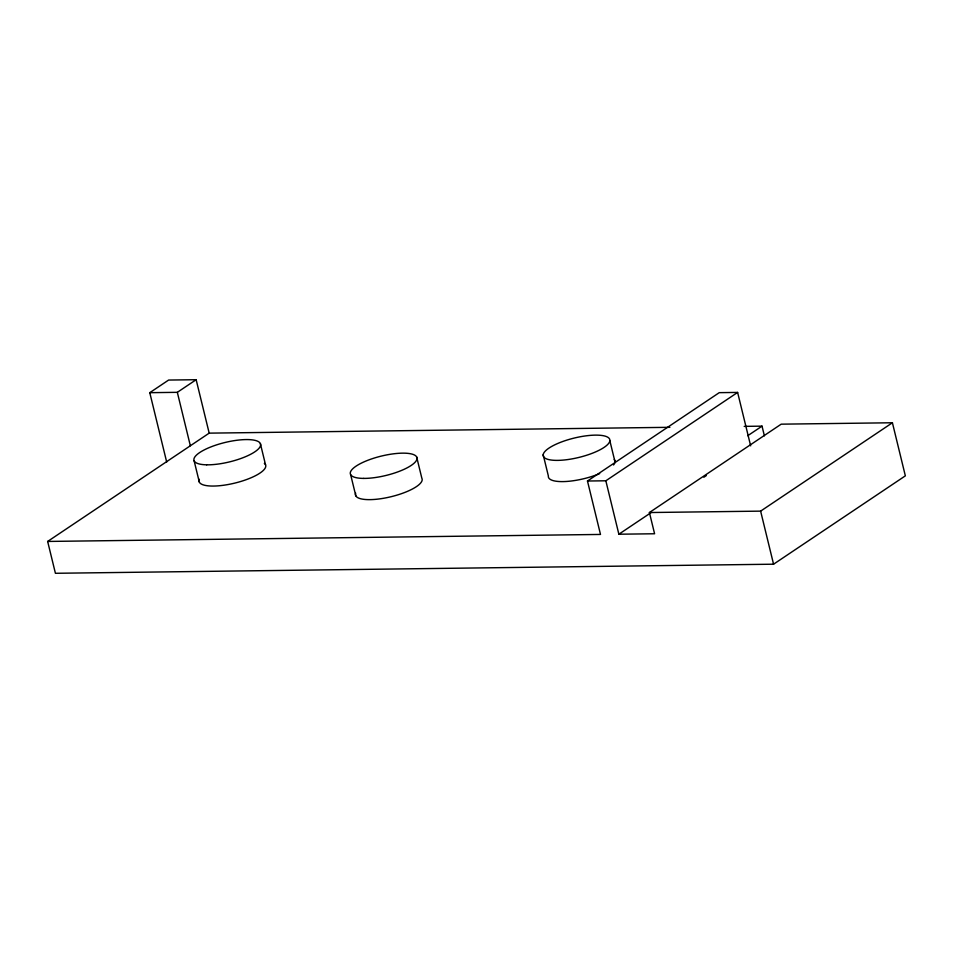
<?xml version="1.0" encoding="UTF-8"?>
<svg xmlns="http://www.w3.org/2000/svg" width="953" height="953" viewBox="0 0 953 953"><rect width="100%" height="100%" fill="white"/><g stroke="black" fill="none" stroke-linecap="round" stroke-linejoin="round"><path stroke-width="1.43" d="M166.692 462.062L149.776 392.684L168.61 380.056L196.151 379.711L209.183 433.139L47.65 541.447L55.417 573.289L773.562 564.2L905.35 475.845L892.413 422.763L781.198 424.168L649.41 512.535L654.592 533.763L618.866 534.216L605.834 480.788L737.622 392.422L750.654 445.849M149.776 392.684L177.329 392.326L196.151 379.711M47.65 541.447L600.497 534.442L587.477 481.015L719.253 392.66L737.622 392.422M747.748 435.712L762.031 426.146L764.389 435.831M618.866 534.216L650.887 512.75M703.85 477.239L706.316 475.583M649.41 512.535L760.625 511.13L892.413 422.763M209.183 433.139L669.888 427.313M744.198 426.372L762.031 426.146M587.477 481.015L605.834 480.788M760.625 511.13L773.562 564.2M609.86 440.774A34.26 9.959 -13.7 0 1 558.649 460.359A34.26 9.959 -13.7 0 1 561.067 442.121A34.26 9.959 -13.7 0 1 609.86 440.774L615.042 462.014M543.186 454.724L548.356 475.964A34.26 9.959 -13.7 0 0 565.058 481.539A34.26 9.959 -13.7 0 0 599.675 473.605M416.664 456.964L421.834 478.192A34.26 9.959 -13.7 0 1 389.348 497.121A34.26 9.959 -13.7 0 1 355.672 493.201M350.633 474.606L355.814 495.834M260.372 443.61L265.542 464.838M194.114 460.787L199.296 482.015M177.329 392.326L190.35 445.766M264.338 463.361A34.26 9.959 -13.7 0 1 234.998 483.052A34.26 9.959 -13.7 0 1 199.38 479.335M614.268 459.525A34.26 9.959 -13.7 0 1 613.541 464.969M206.67 464.814A34.26 9.959 -13.7 0 0 260.288 446.302A34.26 9.959 -13.7 0 0 214.782 445.48A34.26 9.959 -13.7 0 0 206.67 464.814M363.748 478.406A34.26 9.959 -13.7 0 0 416.795 459.596A34.26 9.959 -13.7 0 0 370.395 459.334A34.26 9.959 -13.7 0 0 363.748 478.406"/></g></svg>
